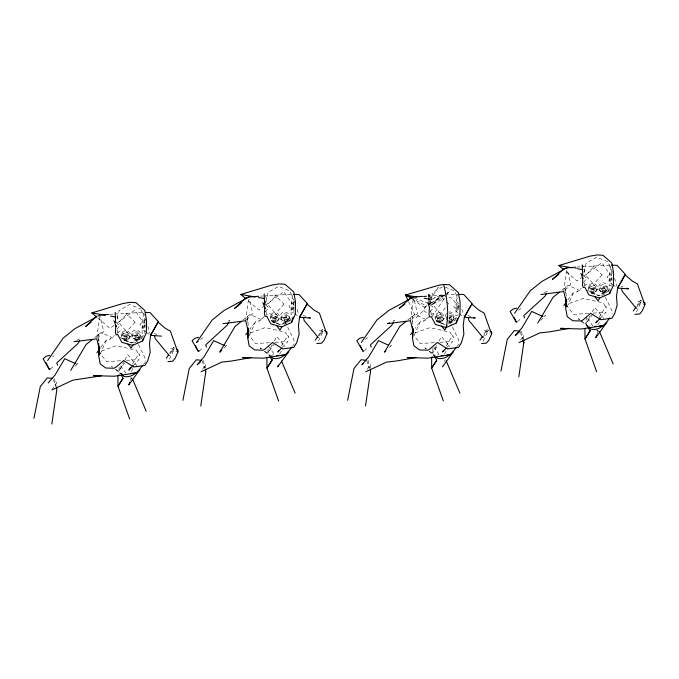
<?xml version="1.0" encoding="UTF-8"?>
<svg xmlns="http://www.w3.org/2000/svg" width="679" height="679" viewBox="0 0 679 679"><rect width="100%" height="100%" fill="white"/><g stroke="black" fill="none" stroke-linecap="round" stroke-linejoin="round"><path stroke-width="0.51" stroke-dasharray="3.4 2.55" d="M293.88 311.551L293.939 301.137M458.631 309.437L458.664 303.19M611.898 286.513L611.949 277.142M119.173 367.033L118.876 370.946L120.446 373.688M268.129 348.955L267.832 352.876L269.402 355.609M432.947 347.954L432.574 352.851L434.144 355.584M586.401 316.821L585.875 323.679L587.445 326.412M456.814 298.471L455.66 311.126L458.257 312.968M456.908 297.419L457.205 294.253L428.449 295.917M610.404 266.143L608.961 281.963L611.558 283.797M446.324 316.499L446.349 318.621M96.902 337.786L99.643 316.185M245.722 320.743L248.472 299.142M410.464 320.717L413.214 299.116M563.765 291.546L566.515 269.945M145.985 318.782L140.001 324.299L142.539 328.161L143.49 323.959L145.153 320.505M294.194 301.4L288.957 306.229L291.495 310.091L292.445 305.881L294.941 300.712M458.189 302.062L453.699 306.204L456.237 310.065L458.435 303.275M612.984 271.515L607.001 277.032L609.538 280.894L610.489 276.692L612.152 273.238M117.161 318.375L119.232 310.481L129.647 304.438L140.994 309.081M265.676 302.206L268.188 292.403L278.602 286.368L289.958 291.011L293.574 300.211M430.418 302.18L432.93 292.377L443.345 286.343M583.94 272.058L586.232 263.206L596.646 257.171L607.994 261.814L610.531 268.256M117.272 319.164L117.9 317.416L116.092 314.029M264.98 304.226L266.864 298.964L265.506 296.426M429.595 304.803L431.488 299.549L435.714 297.343L441.223 295.059L446.273 296.341M584.008 272.661L584.95 270.03L584.05 268.341M130.504 380.35L131.573 377.583M444.558 361.33L445.271 359.48M597.147 334L598.564 330.308M139.585 337.514C142.683 327.592 126.523 332.583 134.629 339.025M288.541 319.444C291.155 315.234 284.161 311.381 281.946 315.642C279.205 320.25 287.098 323.824 288.906 318.884C292.046 313.825 283.635 309.191 280.97 314.318C278.161 318.748 284.874 323.586 288.202 319.792M100.085 354.166L107.027 338.965L100.993 347.156M249.473 335.137L255.983 320.887L249.948 329.077M414.215 335.112L420.717 320.861L415.276 328.254M567.084 306.891L574.018 291.69L567.984 299.88M169.436 359.242L174.732 348.106L173.51 347.444L169.614 353.258M318.4 341.164L323.246 330.962M483.134 341.138L488.422 330.011L485.74 333.695M636.435 311.975L641.723 300.839L640.501 300.177L637.165 305.16M456.432 317.534L455.091 320.216L447.24 325.581M170.293 353.869L173.51 347.444M319.249 335.791L322.466 329.374L318.01 336.02M483.075 337.607L487.199 329.34L483.312 335.163M637.292 306.602L640.501 300.177M228.908 321.88L229.85 320.132L227.244 321.464M393.642 321.846L394.592 320.106L391.121 321.88M124.325 360.99L118.876 370.946L126.243 360.855M124.817 360.082L127.788 354.659L137.37 366.465M272.287 344.728L267.832 352.876L274.579 343.625M274.265 341.104L276.743 336.58L285.044 346.816M436.538 345.611L432.574 352.851L438.099 345.28M439.007 341.079L441.486 336.555L449.787 346.791M590.331 315.531L585.875 323.679L592.623 314.428M592.309 311.916L594.787 307.383L603.724 318.409M131.217 371.413L134.136 366.219M279.68 354.209L281.632 350.746M444.422 354.183L447.834 348.123M597.724 325.012L599.676 321.549M408.571 301.671L416.193 317.78L423.594 310.532L426.251 305.949L412.679 298.828M132.558 364.012L138.94 353.521L139.653 355.541L136.292 350.228L116.185 345.713L99.72 351.697M281.513 345.942L287.896 335.443L288.609 337.463L285.248 332.15L265.141 327.643L249.626 333.27M446.256 345.917L452.63 335.418L453.343 337.438L449.99 332.124L429.883 327.618L414.368 333.245M599.022 317.619L605.931 306.246L606.644 308.266L603.291 302.953L583.176 298.446L567.669 304.082M52.062 389.873L56.612 382.506L56.697 386.309M202.529 369.351L205.567 364.436L205.652 368.239M367.271 369.325L370.301 364.411L370.386 368.213M520.572 340.154L523.602 335.239L523.687 339.042M145.289 325.445L142.14 330.435L142.157 333.211L144.092 332.948M611.813 278.891L609.199 283.05L609.216 285.825L611.151 285.562M430.189 299.812L438.057 287.54L440.476 286.224M432.022 316.762L444.898 297.529M447.232 294.032L448.403 292.276L445.747 293.922M142.539 328.161L144.839 324.817M291.495 310.091L293.803 306.738M456.237 310.065L458.537 306.713M609.538 280.894L611.838 277.55M172.042 351.798L174.732 348.106M320.997 333.72L323.145 330.775M639.041 304.523L641.723 300.839M610.09 288.931L608.282 291.35L598.751 295.628L589.678 292.539M117.026 329.128L119.776 325.597L116.847 323.221M265.438 311.763L268.731 307.528L265.803 305.143M430.18 311.737L433.474 307.502L430.545 305.117M583.473 282.566L586.775 278.331L583.847 275.946M446.426 313.384L445.144 316.745L446.519 319.877M448.938 318.621C452.774 314.572 453.368 324.613 448.972 320.615M143.43 364.453L145.382 362.136M292.386 346.375L294.338 344.058L293.897 339.78L285.01 321.693L268.714 313.214L266.363 315.064M457.128 346.349L459.08 344.032L458.639 339.755L452.087 326.429M139.246 337.862L137.336 339.042L135.028 339.152M445.449 307.765L440.111 313.656L441.562 314.767L432.396 304.421L441.342 295.026L439.508 295.272L445.925 301.366M441.223 295.059L432.039 304.676L428.101 303.25M133.254 365.565L139.042 359.564L126.718 360.362M282.209 347.487L287.998 341.495L274.647 342.352M446.943 347.461L452.74 341.469L439.389 342.326M600.244 318.29L606.041 312.298L592.691 313.155M97.47 338.1L103.802 331.675L99.779 315.158M246.426 320.03L252.758 313.605L249.21 299.023M411.873 319.283L417.5 313.579L413.477 297.054M565.174 290.12L570.801 284.408L566.77 267.891M74.996 366.236L78.509 362.866L76.455 364.046M223.951 348.166L227.465 344.796L225.411 345.976M389.398 347.461L392.207 344.771L390.153 345.951M540.586 320.318L545.509 315.599L543.455 316.779M128.059 339.33C134.917 331.148 117.492 329.892 123.094 338.965M277.015 321.26C283.873 313.078 266.448 311.822 272.058 320.887M441.757 321.235C445.848 318.417 440.9 312.111 437.208 315.141C432.837 318.281 438.71 324.664 442.309 320.887C447.24 317.492 441.282 309.913 436.843 313.554C432.438 316.533 436.818 323.645 441.375 321.422M595.059 292.063C601.917 283.881 584.492 282.625 590.093 291.698M50.263 369.079L52.979 366.702M199.219 351.001L201.935 348.633M364.64 350.381L366.677 348.607M517.941 321.218L519.978 319.436M94.814 337.548L101.146 332.481L113.138 338.074L109.591 339.305L114.284 335.604M242.98 320.106L250.101 314.411L262.094 319.996L258.546 321.235L265.582 315.684M407.723 320.081L414.844 314.385L426.836 319.97L423.289 321.201L430.325 315.659M561.813 290.272L568.136 285.214L580.138 290.799L576.581 292.038L581.275 288.337M117.408 333.134L119.759 331.284L136.055 339.772L137.922 343.574M431.106 315.039L433.457 313.189L446.128 319.784M584.407 285.867L586.758 284.017L603.045 292.505L604.921 296.307M445.135 294.762L432.039 304.676L444.592 298.03M445.95 294.143L448.403 292.276L445.73 293.948M52.393 356.967L53.98 355.796M200.56 339.483L202.936 337.718M365.302 339.458L367.678 337.692M518.603 310.286L520.971 308.529M114.14 325.36L110.006 328.398L97.377 317.619M117.45 322.924L134.824 310.142L142.819 321.804L145.348 323.348M264.759 305.694L258.971 309.955L247.131 299.846M265.591 305.083L283.788 291.698L291.783 303.36L294.313 304.896L294.253 306.993L291.104 311.992L291.121 314.767L294.032 314.36M582.854 276.752L577.057 281.013L565.225 270.904M583.677 276.149L601.874 262.756L609.869 274.426L611.558 275.445M412.306 299.49L424.333 307.29L426.251 305.949M134.417 343.082L141.393 338.312L142.734 335.638L139.832 337.548A4.456 1.451 -39.4 0 1 134.926 340.799L131.751 342.895L122.678 339.806M284.246 324.418L290.349 320.242L291.69 317.56L288.787 319.478A4.456 1.451 -39.4 0 1 283.881 322.729L280.707 324.825L271.634 321.736M601.416 295.815L608.392 291.045L609.725 288.363L606.831 290.281A4.456 1.451 -39.4 0 1 601.917 293.532L598.751 295.628L595.16 293.965A4.456 2.096 25.9 0 1 589.584 291.393L586.3 289.865M453.53 319.453A3.48 1.129 -27.6 0 1 451.832 321.328A3.48 1.129 -27.6 0 1 448.615 322.703A4.456 1.451 -39.4 0 0 453.53 319.453L455.702 318.018M424.333 307.29L427.006 305.618M430.571 303.394L444.838 294.499L433.338 301.578M430.681 303.216L432.455 302.121M76.557 340.425L80.894 338.201M544.422 292.708L547.894 290.935M290.247 320.539L280.707 324.825L277.117 323.162A4.456 2.096 25.9 0 1 271.541 320.581A3.48 0.704 24.4 0 0 274.112 322.186A3.48 0.704 24.4 0 0 277.117 323.162M448.31 323.51L454.981 320.513M127.677 339.525L125.386 339.873L123.459 339.203M276.633 321.447L274.647 321.821L272.415 321.133M594.677 292.25L592.377 292.607L590.458 291.936M118.918 374.299L124.809 372.881M270.819 355.516L273.764 354.811M431.64 356.433L438.507 354.786M586.902 326.794L591.808 325.614M449.116 313.808C455.083 312.391 454.837 322.55 449.184 321.235M448.921 312.06C455.779 310.804 455.473 322.253 449.006 321.082M458.648 314.946L455.745 315.345L455.728 312.569L458.868 307.579L458.928 305.482L456.398 303.946L452.104 298.225L447.283 296.604M576.743 267.076L610.497 265.082M109.743 314.352L113.749 314.071M423.441 296.248L427.447 295.968M588.625 313.418L573.534 314.377L567.296 306.322M269.58 342.683L255.491 343.574L249.252 335.511M120.624 360.753L106.535 361.644L100.297 353.589M434.322 342.649L420.233 343.549L413.995 335.485M260.694 296.112L262.705 295.993M263.707 295.942L292.462 294.279L290.918 311.152L293.515 312.994M114.751 314.012L143.507 312.348L141.962 329.23L145.425 331.683M423.187 296.392L427.363 296.706M428.407 296.782L435.714 297.343M602.018 291.877C607.493 293.294 609.878 283.992 603.945 282.931C598.174 281.505 596.187 291.359 602.485 292.063C607.034 293.243 609.021 285.503 604.089 284.62C600.041 283.55 597.537 290.018 601.619 291.758M574.536 268.222L577.659 268.765M436.376 321.71L445.449 324.8L441.859 323.136A4.456 2.096 25.9 0 1 436.283 320.556A3.48 0.704 24.4 0 0 438.855 322.16C447.189 319.571 432.761 315.302 438.829 322.211A3.48 0.704 24.4 0 0 441.859 323.136M621.132 286.241L622.982 286.894M467.831 315.404L471.532 316.728M303.089 315.438L305.864 316.422M154.133 333.508L156.908 334.492M414.309 298.251L427.116 302.885M445.237 287.115L454.692 290.985L457.595 298.344M120.124 337.514L122.585 338.66A4.456 2.096 25.9 0 0 128.161 341.231L131.751 342.895L141.283 338.617L144.899 333.788L144.983 319.206L143.897 316.448M447.028 320.259L449.744 321.668L451.62 325.479M637.649 301.043L643.955 304.404M484.348 330.215L489.754 333.092M319.605 330.24L325.012 333.117M170.65 348.31L177.856 352.155M612.424 284.416L615.887 286.869M459.123 313.579L463.451 316.652M294.38 313.605L298.709 316.677M146.291 332.294L149.753 334.747M579.773 319.851L578.168 318.68L579.934 320.132M580.57 320.437L589.389 326.871M426.471 349.023L424.876 347.852L426.047 348.819M429.68 351.357L435.281 355.448M261.729 349.048L260.133 347.877L261.899 349.32M264.937 351.382L270.548 355.482M115.982 369.461L121.592 373.552M423.594 310.532L427.804 313.647M581.513 321.422L587.81 326.582M429.001 351.23L434.509 355.754M264.258 351.264L269.767 355.779M111.178 365.947L112.935 367.398M115.303 369.334L120.811 373.849M596.697 330.011L598.233 331.327M596.561 329.816L598.148 331.216M130.36 377.779L131.947 379.179M446.638 302.045L448.777 304.073M587.581 318.493L592.92 326.005M433.694 346.833L439.619 355.176M268.358 346.018L274.282 354.37M120.582 365.76L125.921 373.272M430.13 297.012L431.488 299.549M605.388 297.258L611.94 310.583L612.297 314.012M138.389 344.525L144.941 357.85L145.298 361.279M610.888 269.181L611.974 271.94M141.359 310.006L143.532 315.523M520.394 332.328L522.541 339.025M366.787 360.541L369.24 368.196M202.045 360.566L204.506 368.222M53.395 379.595L55.551 386.292M614.52 278.084L617.618 288.091M461.839 309.259L463.698 315.26M297.096 309.284L298.955 315.285M143.812 313.35L144.432 315.353M147.835 326.361L150.619 335.358M584.033 282.642L584.891 285.579M430.444 310.838L431.878 315.727M265.701 310.863L266.847 314.767M117.034 329.909L118.18 333.822M521.472 331.335L523.008 339.008M368.171 360.498L369.707 368.179M203.437 360.524L204.965 368.205M54.481 378.602L56.009 386.275M566.269 296.112L565.352 286.92L565.599 293.175M412.866 324.256L412.051 316.091L412.255 321.303M248.234 325.309L247.309 316.117L247.512 321.328M99.066 341.342L98.353 334.195L98.642 341.486M448.929 317.22A2.86 0.611 -16.1 0 1 452.74 316.762A2.86 0.611 -16.1 0 1 448.938 318.392M449.243 315.939A3.437 0.738 -16.1 0 1 452.995 315.667A3.437 0.738 -16.1 0 1 449.26 317.449M446.4 317.577A3.437 0.738 -16.1 0 1 446.4 317.373M595.16 293.965A3.48 0.704 24.4 0 1 592.156 292.988A3.48 0.704 24.4 0 1 589.584 291.393M606.831 290.281A3.48 1.129 -27.6 0 1 605.133 292.157A3.48 1.129 -27.6 0 1 601.917 293.532M139.832 337.548A3.48 1.129 -27.6 0 1 138.134 339.424A3.48 1.129 -27.6 0 1 134.926 340.799M128.161 341.231A3.48 0.704 24.4 0 1 125.157 340.255A3.48 0.704 24.4 0 1 122.585 338.66M288.787 319.478A3.48 1.129 -27.6 0 1 287.09 321.354A3.48 1.129 -27.6 0 1 283.881 322.729M131.582 333.448C129.791 338.991 139.288 342.08 140.392 335.893C142.191 330.232 132.897 327.719 131.582 333.448M135.062 337.174C137.939 345.67 141.045 331.123 135.062 337.174M284.017 319.096C287.047 327.618 289.814 313.002 284.017 319.096M602.052 289.908C605.167 298.421 607.739 283.797 602.052 289.908M121.6 333.703C119.394 339.22 128.204 342.937 130.164 336.937C132.439 331.454 123.485 328.059 121.6 333.703M123.765 337.735C125.742 346.298 130.275 332.345 123.765 337.735M270.556 315.625C268.349 321.15 277.159 324.868 279.12 318.867C281.403 313.375 272.44 309.989 270.556 315.625M272.72 319.656C274.698 328.22 279.23 314.275 272.72 319.656M588.591 286.428C586.393 291.953 595.203 295.671 597.155 289.67C599.438 284.187 590.484 280.792 588.591 286.428M590.764 290.459C592.733 299.032 597.265 285.078 590.764 290.459M135.63 337.921L138.329 337.268L135.63 337.921M284.586 319.851L287.285 319.283L284.586 319.851M449.328 319.826L452.027 319.164L449.328 319.826M602.629 290.654L605.32 290.001L602.629 290.654M135.087 322.177L126.421 331.759L127.864 332.863L118.698 322.517L127.644 313.121L125.81 313.375L135.087 322.177M284.043 304.099L275.377 313.681L276.82 314.793L267.653 304.447L276.599 295.051L274.766 295.297L284.043 304.099M602.078 274.91L593.412 284.493L594.863 285.596L585.697 275.25L594.643 265.854L592.801 266.1L602.078 274.91M124.24 338.167C126.26 340.069 128.272 337.31 124.24 338.167M273.196 320.098C275.216 321.99 277.227 319.24 273.196 320.098M437.938 320.072C439.958 321.965 441.97 319.215 437.938 320.072M591.231 290.901C593.259 292.793 595.271 290.043 591.231 290.901M437.76 318.663A2.86 0.755 4.7 0 0 442.309 318.502A2.86 0.755 4.7 0 0 438.371 317.407A2.86 0.755 4.7 0 0 437.76 318.663M437.505 317.789A3.437 0.908 4.7 0 0 442.98 317.594A3.437 0.908 4.7 0 0 438.244 316.278A3.437 0.908 4.7 0 0 437.505 317.789M601.611 289.305A2.86 0.611 -16.1 0 0 606.016 287.675A2.86 0.611 -16.1 0 0 602.222 288.049A2.86 0.611 -16.1 0 0 601.611 289.305M600.974 288.558A3.437 0.738 -16.1 0 0 606.262 286.597A3.437 0.738 -16.1 0 0 601.704 287.047A3.437 0.738 -16.1 0 0 600.974 288.558M591.061 289.492A2.86 0.755 4.7 0 0 595.61 289.33A2.86 0.755 4.7 0 0 591.672 288.236A2.86 0.755 4.7 0 0 591.061 289.492M590.806 288.617A3.437 0.908 4.7 0 0 596.281 288.422A3.437 0.908 4.7 0 0 591.545 287.107A3.437 0.908 4.7 0 0 590.806 288.617M134.62 336.572A2.86 0.611 -16.1 0 0 139.017 334.951A2.86 0.611 -16.1 0 0 135.231 335.316A2.86 0.611 -16.1 0 0 134.62 336.572M133.975 335.833A3.437 0.738 -16.1 0 0 139.271 333.873A3.437 0.738 -16.1 0 0 134.714 334.314A3.437 0.738 -16.1 0 0 133.975 335.833M124.062 336.759A2.86 0.755 4.7 0 0 128.611 336.597A2.86 0.755 4.7 0 0 124.673 335.502A2.86 0.755 4.7 0 0 124.062 336.759M123.816 335.893A3.437 0.908 4.7 0 0 129.282 335.689A3.437 0.908 4.7 0 0 124.546 334.374A3.437 0.908 4.7 0 0 123.816 335.893M273.017 318.689A2.86 0.755 4.7 0 0 277.567 318.527A2.86 0.755 4.7 0 0 273.629 317.433A2.86 0.755 4.7 0 0 273.017 318.689M272.771 317.814A3.437 0.908 4.7 0 0 278.237 317.619A3.437 0.908 4.7 0 0 273.501 316.304A3.437 0.908 4.7 0 0 272.771 317.814M283.576 318.502A2.86 0.611 -16.1 0 0 287.972 316.872A2.86 0.611 -16.1 0 0 284.187 317.246A2.86 0.611 -16.1 0 0 283.576 318.502M282.931 317.755A3.437 0.738 -16.1 0 0 288.227 315.794A3.437 0.738 -16.1 0 0 283.669 316.244A3.437 0.738 -16.1 0 0 282.931 317.755"/><path stroke-width="1.02" d="M115.829 325.241L115.43 332.15L116.101 334.883L117.747 334.56L121.838 342.326L132.6 345.39L142.556 341.002L146.375 332.718L146.52 320.352L144.814 310.439L135.978 302.673L130.122 302.325L122.975 303.505L91.852 312.9L96.588 316.94M264.793 306.789L264.394 313.698L265.065 316.439L266.711 316.117L270.802 323.875L281.564 326.947L291.512 322.55L295.34 314.267L295.484 301.909L293.778 291.987L284.942 284.229L279.086 283.881L271.94 285.061L240.816 294.448L245.552 298.497M429.417 307.375L429.018 314.284L429.68 317.017L431.335 316.694L435.417 324.46L446.188 327.524L456.135 323.136L459.963 314.852L460.107 302.494L458.393 292.573L449.566 284.807L443.701 284.467L439.203 285.121L405.439 295.034L408.13 300.721M582.888 277.855L582.489 284.764L583.151 287.497L584.797 287.175L588.888 294.941L599.659 298.005L609.606 293.617L613.434 285.333L613.578 272.975L611.864 263.053L603.028 255.287L597.172 254.948L590.026 256.127L558.91 265.514L563.646 269.555M167.908 361.618L172.678 361.228L175.148 358.317L177.856 352.155L178.051 350.177L176.387 349.142M316.864 343.54L321.634 343.158L324.104 340.238L326.811 334.076L327.006 332.099L324.52 330.554M481.606 343.515L486.376 343.133L488.846 340.213L491.554 334.051L491.749 332.073L490.085 331.046M634.899 314.343L639.677 313.961L642.139 311.041L644.855 304.879L645.05 302.902L643.386 301.875M566.609 299.651L565.683 308.427L567.203 316.635L572.745 320.734L580.969 321.006L583.108 319.877L590.637 313.291L600.881 319.724L611.864 318.23L614.716 313.588L617.152 305.134L616.507 296.46L617.618 288.091L624.909 274.706L632.302 281.055L637.428 283.924L644.855 304.879M51.825 424.052L56.773 390.119L56.713 387.268M200.78 405.983L205.729 372.041L205.669 369.189M365.523 405.957L370.471 372.016L370.411 369.164M518.824 376.786L523.772 342.853L523.713 339.992M446.188 327.524C449.243 313.358 447.062 298.412 443.701 284.467M33.95 418.383L40.299 386.555L47.369 377.847L52.444 378.381M182.906 400.313L189.254 368.485L196.324 359.777L201.4 360.311M347.648 400.287L353.997 368.459L361.067 359.751L366.142 360.286M500.949 371.116L507.298 339.288L514.359 330.58L519.443 331.114M142.556 341.002L143.388 338.269M291.512 322.55L293.192 317.093M456.135 323.136L457.527 318.587M609.606 293.617L610.446 290.884M129.791 382.192L128.721 384.959L139.916 369.614M278.39 365.047L277.677 366.889L288.881 351.544M596.79 334.925L595.721 337.692L606.916 322.347M79.477 340.824L78.06 343.438L56.781 362.917L57.503 365.217M228.433 322.746L227.015 325.368L205.737 344.847L206.458 347.147M393.175 322.72L391.749 325.343L370.471 344.822L371.201 347.122M546.468 293.557L545.05 296.171L523.772 315.65L524.502 317.95M133.067 344.567L131.14 348.098L127.864 344.041M282.023 326.489L280.096 330.028L276.82 325.971M446.281 327.346L444.838 330.002L441.562 325.945M470.64 305.66L464.317 317.263L463.205 325.623L463.859 334.297L461.414 342.759L458.563 347.402L447.58 348.896L437.335 342.462L429.815 349.048L427.668 350.177L419.444 349.906L413.901 345.806L412.382 337.599L413.307 328.823L413.503 330.732M599.582 298.183L598.131 300.831L594.863 296.774M70.777 370.284L86.114 344.508L92.446 339.441M537.768 323.009L553.113 297.241L559.437 292.174M130.427 367.509L128.84 370.131L133.254 365.565M278.857 350.313L277.796 352.062L281.471 348.251M443.599 350.288L442.53 352.036L446.213 348.225M596.9 321.116L595.831 322.864L600.244 318.29M434.67 356.5L436.767 360.15L431.674 368.094L443.353 400.966M123.052 378.339L117.976 386.198L129.655 419.07M272.576 359.395L266.932 368.12L278.611 400.992M436.75 360.243L431.674 368.094L431.64 357.493M590.611 330.198L584.975 338.923L596.654 371.795M166.279 358.249L168.502 354.922M315.234 340.171L317.458 336.852M479.977 340.145L482.2 336.826M633.278 310.982L636.053 306.823M47.649 360.498L63.24 338.066L75.148 328.526L96.129 317.135M361.347 342.403L376.938 319.962L388.846 310.422L413.477 297.054L422.448 296.333M514.64 313.231L530.24 290.79L542.148 281.259L566.77 267.891L575.75 267.161M442.419 366.864L453.614 351.518M96.859 352.749L99.219 349.549M245.815 334.679L248.174 331.479M410.557 334.654L412.917 331.454M563.859 305.482L566.804 301.484M142.132 365.989C138.049 371.914 131.853 378.195 123.96 376.429L121.6 374.494M291.732 347.147C287.421 353.216 281.233 360.218 272.916 358.359L271.345 357.069M456.475 347.122C452.163 353.19 445.976 360.193 437.658 358.334L436.088 357.044M609.776 317.95C605.464 324.019 599.277 331.021 590.959 329.162L589.38 327.872M48.184 382.922L55.024 375.054L64.717 358.699L75.556 363.638M221.838 350.186L219.733 352.206L235.07 326.438L241.401 321.371M385.876 350.831L384.467 352.18L399.812 326.412L406.144 321.345M96.8 316.032L85.486 326.616L91.045 322.16M410.489 297.937L399.176 308.521L404.735 304.065M200.644 361.788L197.139 364.852L203.98 356.984L213.673 340.629L224.511 345.569M363.282 363.604L361.882 364.827L368.714 356.959L378.415 340.595L388.346 345.127M520.08 331.369L515.183 335.655L522.015 327.787L531.716 311.432L542.546 316.372M241.588 302.817L234.442 308.546L245.756 297.962L248.735 297.079L258.699 296.273M558.834 274.257L552.477 279.349L563.791 268.765L566.77 267.891M198.183 341.248L196.604 342.428L212.196 319.987L224.104 310.456L248.735 297.079M97.954 316.142L99.779 315.158L108.75 314.428M389.39 322.771L387.65 323.654L410.464 320.717L413.256 332.404M52.062 389.873L72.874 380.164L101.332 375.818M201.018 371.803L221.829 362.094L231.811 360.999L251.272 357.57M365.76 371.778L386.572 362.068L396.553 360.973L416.006 357.544M519.053 342.606L539.864 332.897L549.846 331.802L569.308 328.373M49.677 355.38L45.909 356.365L43.133 358.826L49.219 369.223L50.263 369.079M198.633 337.31L194.865 338.295L192.089 340.748L198.175 351.153L199.219 351.001M363.375 337.285L359.607 338.269L356.823 340.722L362.917 351.128L363.961 350.975M516.677 308.113L512.908 309.098L510.124 311.551L516.218 321.956L517.262 321.812M73.952 341.758L96.766 338.813L99.558 350.5M222.907 323.679L245.722 320.743L248.76 333.457M540.951 294.491L563.765 291.546L566.558 303.233M594.337 326.438L596.323 326.268M599.294 326.013L603.258 325.674L581.266 328.976L560.472 328.415L563.417 328.313M276.302 355.635L278.28 355.465M281.259 355.21L285.222 354.871L263.223 358.173L242.428 357.612L245.374 357.502M130.317 373.45L136.267 372.941L114.267 376.242L93.473 375.682L99.363 375.47M441.044 355.609L443.022 355.44M445.993 355.185L449.956 354.845L427.965 358.147L407.171 357.587L410.116 357.477M611.439 265.124L617.092 265.353L625.495 274.511L617.618 288.091L628.542 288.872L626.683 288.21M458.138 294.296L463.791 294.516L472.194 303.683L464.317 317.263L475.241 318.044L473.39 317.382M293.404 294.321L299.049 294.542L307.451 303.708L299.575 317.288L298.463 325.648L299.116 334.323L296.681 342.785L293.82 347.427L282.837 348.921L272.602 342.488L265.073 349.074L262.926 350.203L254.701 349.931L249.159 345.832L247.64 337.624L248.565 328.848L248.862 331.708M145.382 312.425L150.093 312.62L158.496 321.778L150.619 335.358L149.507 343.727L150.161 352.401L147.725 360.855L144.865 365.497L133.882 366.999L123.637 360.557L116.117 367.144L113.97 368.273L105.746 368.001L100.203 363.902L98.684 355.703L99.609 346.927L99.813 348.828M161.543 336.139L150.619 335.358L157.91 321.973L165.311 328.33L170.429 331.191L177.856 352.155M558.91 265.514L572.456 267.865M577.659 268.765L582.871 269.665M416.898 297.02L405.439 295.034L408.011 296.706M424.188 298.285L429.4 299.193M240.816 294.448L255.406 296.978M258.529 297.521L264.785 298.607M91.852 312.9L105.398 315.243M110.609 316.151L115.82 317.051M308.648 317.407L310.498 318.069L299.575 317.288L306.866 303.903L314.267 310.252L319.385 313.121L326.811 334.076M413.324 297.894L405.439 295.034L411.771 298.353M583.117 275.351L580.927 273.569L582.93 278.407M429.815 304.523L427.626 302.741L429.629 307.579M265.073 304.548L262.883 302.766L265.285 308.572M116.117 322.627L113.928 320.836L116.33 326.641M471.608 303.878L479.001 310.227L484.127 313.095L491.554 334.051M636.376 308.436L622.134 291.232L621.531 288.236M483.075 337.607L468.833 320.403L468.23 317.407M318.332 337.633L304.099 320.429L303.496 317.433M169.377 355.703L155.143 338.498L154.532 335.502M599.549 331.81L613.171 363.927M446.247 360.982L459.87 393.099M281.505 361.007L295.127 393.124M132.549 379.077L146.172 411.194M587.972 327.329L590.068 330.979L584.975 338.923L584.942 328.322M269.928 356.526L272.024 360.176L266.932 368.12L266.898 357.519M121.499 375.512L123.069 378.245L117.976 386.198L117.942 375.589M583.142 266.643L582.242 264.954L582.701 275.139M429.68 296.163L428.772 294.474L429.187 303.64M513.961 317.322L516.218 321.956M360.209 345.569L362.917 351.128M195.467 345.594L198.175 351.153M46.062 362.739L49.219 369.223M523.161 340.934L523.772 342.853L523.195 339.967M205.347 370.123L205.729 372.041M264.148 293.888L264.615 304.082M115.184 312.34L115.651 322.525M565.76 297.343L566.133 306.713M412.467 326.506L412.874 336.92M247.767 327.575L248.174 337.989M98.727 343.566L99.176 355.024"/></g></svg>
